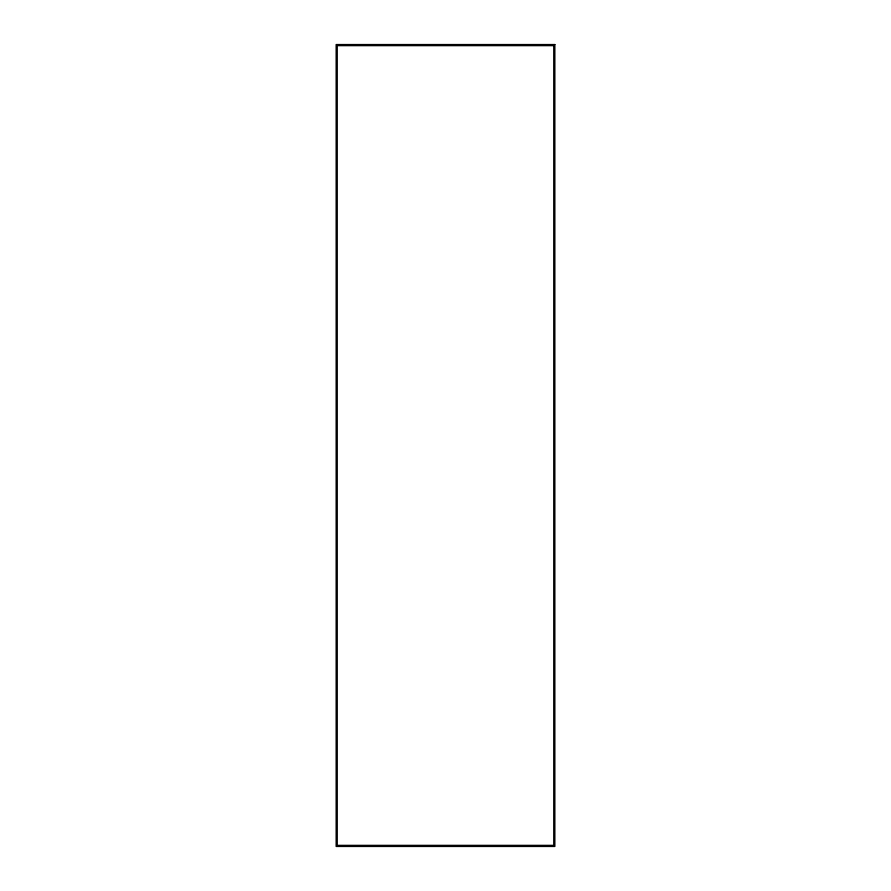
<?xml version="1.0" encoding="UTF-8"?>
<svg xmlns="http://www.w3.org/2000/svg" width="891" height="891" viewBox="0 0 891 891"><rect width="100%" height="100%" fill="white"/><g stroke="black" fill="none" stroke-linecap="round" stroke-linejoin="round"><path stroke-width="1.34" d="M554.848 44.55L336.152 44.55L336.152 846.45L554.848 846.45L554.848 44.55M553.756 45.641L337.244 45.641L337.244 845.359L553.756 845.359L553.756 45.641"/></g></svg>
